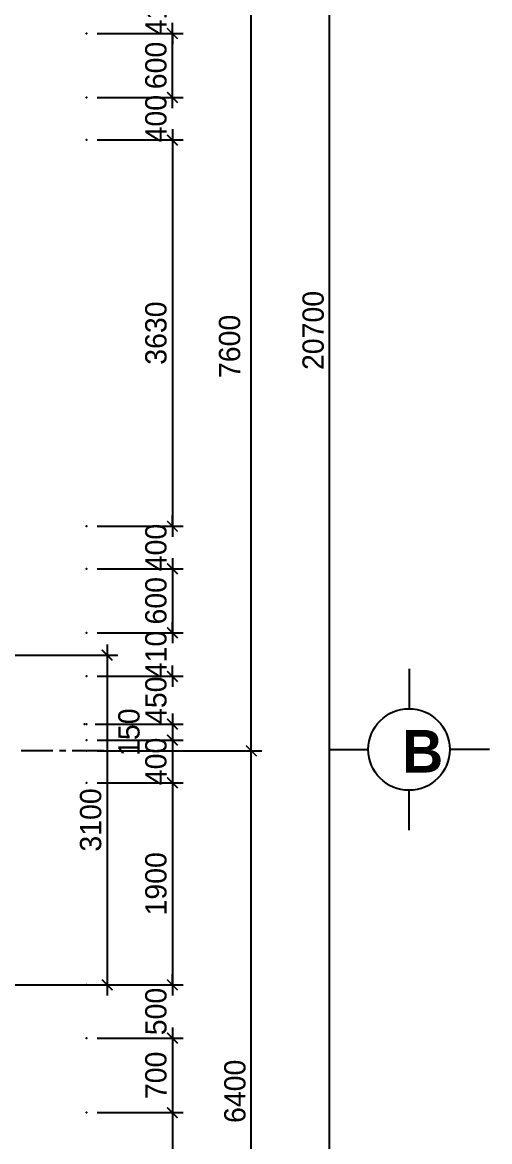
# Model space of a CAD drawing. Header units: inches. Extents: x -844707 to -690155, y -211546 to -175871.
# Drawn here: x -733794 to -729405, y -198686 to -188168 of the extents above; entities that cross this region are included whole.
import ezdxf

# ---------------------------------------------------------------- set-up
doc = ezdxf.new("R2010")
doc.units = ezdxf.units.IN
doc.header["$LTSCALE"] = 48
doc.header["$MEASUREMENT"] = 0
doc.linetypes.add('CENTER', pattern=[2, 1.25, -0.25, 0.25, -0.25])
doc.layers.add('DWGSHARE.com-DefPoints-DWGSHARE.com', color=7, linetype='Continuous', plot=False)
for name, color, linetype in [('DWGSHARE.com-DIM-DWGSHARE.com', 251, 'Continuous'), ('DWGSHARE.com-text-DWGSHARE.com', 3, 'Continuous'), ('DWGSHARE.com-truc-DWGSHARE.com', 250, 'CENTER')]:
    doc.layers.add(name, color=color, linetype=linetype)
doc.styles.add('AVO-B', font='')
doc.styles.add('VNI-AVO', font='')
doc.styles.get('AVO-B').set_extended_font_data('VNI-Avo', bold=True)
doc.styles.get('VNI-AVO').set_extended_font_data('VNI-Avo')
doc.dimstyles.new('tl1-100', dxfattribs={"dimtxt": 200, "dimasz": 100, "dimexe": 100, "dimexo": 100, "dimgap": 50, "dimtad": 1, "dimdec": 0, "dimzin": 0, "dimdsep": 46, "dimtxsty": 'VNI-AVO', "dimblk": 'ARCHTICK', "dimcen": 1, "dimdle": 100, "dimclrd": 256, "dimclre": 256, "dimclrt": 2, "dimadec": 0, "dimazin": 0, "dimtfac": 1, "dimtdec": 0, "dimtix": 1, "dimtofl": 0, "dimtmove": 2, "dimatfit": 3, "dimldrblk": 'ARCHTICK', "dimfxl": 1, "dimtolj": 2, "dimtzin": 0, "dimarcsym": 0})

# ---------------------------------------------------------------- blocks, each defined once
blk = doc.blocks.new('_ArchTick')
at = {"color": 0, "linetype": 'ByBlock', "const_width": 0.15}
blk.add_lwpolyline([(-0.5, -0.5), (0.5, 0.5)], dxfattribs=at)
blk = doc.blocks.new('*D177')
at = {"layer": 'DWGSHARE.com-DefPoints-DWGSHARE.com', "color": 0, "transparency": 16777216}
for p in [(-733191, -195013), (-731644, -195013), (-733191, -201413)]:
    blk.add_point(p, dxfattribs=at)
at = {"layer": 'DWGSHARE.com-DIM-DWGSHARE.com', "lineweight": -2, "transparency": 16777216}
for p, q in [((-731644, -201513), (-731644, -194913)), ((-733091, -195013), (-731544, -195013)), ((-733091, -201413), (-731544, -201413))]:
    blk.add_line(p, q, dxfattribs=at)
at = {"layer": 'DWGSHARE.com-DIM-DWGSHARE.com', "lineweight": -2, "transparency": 16777216, "xscale": 100, "yscale": 100, "zscale": 100}
for p, rotation in [((-731644, -195013), 90), ((-731644, -201413), 270)]:
    blk.add_blockref('_ArchTick', p, dxfattribs=dict(at, rotation=rotation))
at = {"layer": 'DWGSHARE.com-DIM-DWGSHARE.com', "color": 2, "transparency": 16777216, "insert": (-731797, -198213), "char_height": 200, "attachment_point": 5, "rotation": 90, "style": 'VNI-AVO'}
blk.add_mtext('\\A2;6400', dxfattribs=at)
blk = doc.blocks.new('*D178')
at = {"layer": 'DWGSHARE.com-DefPoints-DWGSHARE.com', "color": 0, "transparency": 16777216}
for p in [(-733191, -187413), (-731644, -187413), (-733191, -195013)]:
    blk.add_point(p, dxfattribs=at)
at = {"layer": 'DWGSHARE.com-DIM-DWGSHARE.com', "lineweight": -2, "transparency": 16777216}
for p, q in [((-731644, -195113), (-731644, -187313)), ((-733091, -187413), (-731544, -187413)), ((-733091, -195013), (-731544, -195013))]:
    blk.add_line(p, q, dxfattribs=at)
at = {"layer": 'DWGSHARE.com-DIM-DWGSHARE.com', "lineweight": -2, "transparency": 16777216, "xscale": 100, "yscale": 100, "zscale": 100}
for p, rotation in [((-731644, -187413), 90), ((-731644, -195013), 270)]:
    blk.add_blockref('_ArchTick', p, dxfattribs=dict(at, rotation=rotation))
at = {"layer": 'DWGSHARE.com-DIM-DWGSHARE.com', "color": 2, "transparency": 16777216, "insert": (-731847, -191213), "char_height": 200, "attachment_point": 5, "rotation": 90, "style": 'VNI-AVO'}
blk.add_mtext('\\A2;7600', dxfattribs=at)
blk = doc.blocks.new('*D180')
at = {"layer": 'DWGSHARE.com-DefPoints-DWGSHARE.com', "color": 0, "transparency": 16777216}
for p in [(-733191, -180713), (-730909, -180713), (-733191, -201413)]:
    blk.add_point(p, dxfattribs=at)
at = {"layer": 'DWGSHARE.com-DIM-DWGSHARE.com', "lineweight": -2, "transparency": 16777216}
for p, q in [((-730909, -201513), (-730909, -180613)), ((-733091, -180713), (-730809, -180713)), ((-733091, -201413), (-730809, -201413))]:
    blk.add_line(p, q, dxfattribs=at)
at = {"layer": 'DWGSHARE.com-DIM-DWGSHARE.com', "lineweight": -2, "transparency": 16777216, "xscale": 100, "yscale": 100, "zscale": 100}
for p, rotation in [((-730909, -180713), 90), ((-730909, -201413), 270)]:
    blk.add_blockref('_ArchTick', p, dxfattribs=dict(at, rotation=rotation))
at = {"layer": 'DWGSHARE.com-DIM-DWGSHARE.com', "color": 2, "transparency": 16777216, "insert": (-731062, -191063), "char_height": 200, "attachment_point": 5, "rotation": 90, "style": 'VNI-AVO'}
blk.add_mtext('\\A2;20700', dxfattribs=at)
blk = doc.blocks.new('*D184')
at = {"layer": 'DWGSHARE.com-DefPoints-DWGSHARE.com', "color": 0, "transparency": 16777216}
for p in [(-733191, -189273), (-733191, -192903), (-732385, -192903)]:
    blk.add_point(p, dxfattribs=at)
at = {"layer": 'DWGSHARE.com-DIM-DWGSHARE.com', "lineweight": -2, "transparency": 16777216}
for p, q in [((-732385, -189173), (-732385, -193003)), ((-733091, -189273), (-732285, -189273)), ((-733091, -192903), (-732285, -192903))]:
    blk.add_line(p, q, dxfattribs=at)
at = {"layer": 'DWGSHARE.com-DIM-DWGSHARE.com', "lineweight": -2, "transparency": 16777216, "xscale": 100, "yscale": 100, "zscale": 100}
for p, rotation in [((-732385, -189273), 90), ((-732385, -192903), 270)]:
    blk.add_blockref('_ArchTick', p, dxfattribs=dict(at, rotation=rotation))
at = {"layer": 'DWGSHARE.com-DIM-DWGSHARE.com', "color": 2, "transparency": 16777216, "insert": (-732539, -191088), "char_height": 200, "attachment_point": 5, "rotation": 90, "style": 'VNI-AVO'}
blk.add_mtext('\\A2;3630', dxfattribs=at)
blk = doc.blocks.new('*D185')
at = {"layer": 'DWGSHARE.com-DefPoints-DWGSHARE.com', "color": 0, "transparency": 16777216}
for p in [(-733191, -195313), (-733191, -197213), (-732385, -197213)]:
    blk.add_point(p, dxfattribs=at)
at = {"layer": 'DWGSHARE.com-DIM-DWGSHARE.com', "lineweight": -2, "transparency": 16777216}
for p, q in [((-732385, -195213), (-732385, -197313)), ((-733091, -195313), (-732285, -195313)), ((-733091, -197213), (-732285, -197213))]:
    blk.add_line(p, q, dxfattribs=at)
at = {"layer": 'DWGSHARE.com-DIM-DWGSHARE.com', "lineweight": -2, "transparency": 16777216, "xscale": 100, "yscale": 100, "zscale": 100}
for p, rotation in [((-732385, -195313), 90), ((-732385, -197213), 270)]:
    blk.add_blockref('_ArchTick', p, dxfattribs=dict(at, rotation=rotation))
at = {"layer": 'DWGSHARE.com-DIM-DWGSHARE.com', "color": 2, "transparency": 16777216, "insert": (-732539, -196263), "char_height": 200, "attachment_point": 5, "rotation": 90, "style": 'VNI-AVO'}
blk.add_mtext('\\A2;1900', dxfattribs=at)
blk = doc.blocks.new('*D186')
at = {"layer": 'DWGSHARE.com-DefPoints-DWGSHARE.com', "color": 0, "transparency": 16777216}
for p in [(-733191, -197213), (-733191, -197713), (-732385, -197713)]:
    blk.add_point(p, dxfattribs=at)
at = {"layer": 'DWGSHARE.com-DIM-DWGSHARE.com', "lineweight": -2, "transparency": 16777216}
for p, q in [((-732385, -197213), (-732385, -197113)), ((-733091, -197213), (-732285, -197213)), ((-733091, -197713), (-732285, -197713)), ((-732385, -197713), (-732385, -197813))]:
    blk.add_line(p, q, dxfattribs=at)
at = {"layer": 'DWGSHARE.com-DIM-DWGSHARE.com', "lineweight": -2, "transparency": 16777216, "xscale": 100, "yscale": 100, "zscale": 100}
for p, rotation in [((-732385, -197213), 270), ((-732385, -197713), 90)]:
    blk.add_blockref('_ArchTick', p, dxfattribs=dict(at, rotation=rotation))
at = {"layer": 'DWGSHARE.com-DIM-DWGSHARE.com', "color": 2, "transparency": 16777216, "insert": (-732539, -197463), "char_height": 200, "attachment_point": 5, "rotation": 90, "style": 'VNI-AVO'}
blk.add_mtext('\\A2;500', dxfattribs=at)
blk = doc.blocks.new('*D187')
at = {"layer": 'DWGSHARE.com-DefPoints-DWGSHARE.com', "color": 0, "transparency": 16777216}
for p in [(-733191, -188873), (-732385, -188873), (-733191, -189273)]:
    blk.add_point(p, dxfattribs=at)
at = {"layer": 'DWGSHARE.com-DIM-DWGSHARE.com', "lineweight": -2, "transparency": 16777216}
for p, q in [((-732385, -188873), (-732385, -188773)), ((-733091, -188873), (-732285, -188873)), ((-733091, -189273), (-732285, -189273)), ((-732385, -189273), (-732385, -189373))]:
    blk.add_line(p, q, dxfattribs=at)
at = {"layer": 'DWGSHARE.com-DIM-DWGSHARE.com', "lineweight": -2, "transparency": 16777216, "xscale": 100, "yscale": 100, "zscale": 100}
for p, rotation in [((-732385, -188873), 270), ((-732385, -189273), 90)]:
    blk.add_blockref('_ArchTick', p, dxfattribs=dict(at, rotation=rotation))
at = {"layer": 'DWGSHARE.com-DIM-DWGSHARE.com', "color": 2, "transparency": 16777216, "insert": (-732539, -189073), "char_height": 200, "attachment_point": 5, "rotation": 90, "style": 'VNI-AVO'}
blk.add_mtext('\\A2;400', dxfattribs=at)
blk = doc.blocks.new('*D188')
at = {"layer": 'DWGSHARE.com-DefPoints-DWGSHARE.com', "color": 0, "transparency": 16777216}
for p in [(-733191, -188273), (-732385, -188273), (-733191, -188873)]:
    blk.add_point(p, dxfattribs=at)
at = {"layer": 'DWGSHARE.com-DIM-DWGSHARE.com', "lineweight": -2, "transparency": 16777216}
for p, q in [((-732385, -188973), (-732385, -188173)), ((-733091, -188273), (-732285, -188273)), ((-733091, -188873), (-732285, -188873))]:
    blk.add_line(p, q, dxfattribs=at)
at = {"layer": 'DWGSHARE.com-DIM-DWGSHARE.com', "lineweight": -2, "transparency": 16777216, "xscale": 100, "yscale": 100, "zscale": 100}
for p, rotation in [((-732385, -188273), 90), ((-732385, -188873), 270)]:
    blk.add_blockref('_ArchTick', p, dxfattribs=dict(at, rotation=rotation))
at = {"layer": 'DWGSHARE.com-DIM-DWGSHARE.com', "color": 2, "transparency": 16777216, "insert": (-732539, -188573), "char_height": 200, "attachment_point": 5, "rotation": 90, "style": 'VNI-AVO'}
blk.add_mtext('\\A2;600', dxfattribs=at)
blk = doc.blocks.new('*D189')
at = {"layer": 'DWGSHARE.com-DefPoints-DWGSHARE.com', "color": 0, "transparency": 16777216}
for p in [(-733191, -187863), (-732385, -187863), (-733191, -188273)]:
    blk.add_point(p, dxfattribs=at)
at = {"layer": 'DWGSHARE.com-DIM-DWGSHARE.com', "lineweight": -2, "transparency": 16777216}
for p, q in [((-732385, -187863), (-732385, -187763)), ((-733091, -187863), (-732285, -187863)), ((-733091, -188273), (-732285, -188273)), ((-732385, -188273), (-732385, -188373))]:
    blk.add_line(p, q, dxfattribs=at)
at = {"layer": 'DWGSHARE.com-DIM-DWGSHARE.com', "lineweight": -2, "transparency": 16777216, "xscale": 100, "yscale": 100, "zscale": 100}
for p, rotation in [((-732385, -187863), 270), ((-732385, -188273), 90)]:
    blk.add_blockref('_ArchTick', p, dxfattribs=dict(at, rotation=rotation))
at = {"layer": 'DWGSHARE.com-DIM-DWGSHARE.com', "color": 2, "transparency": 16777216, "insert": (-732539, -188068), "char_height": 200, "attachment_point": 5, "rotation": 90, "style": 'VNI-AVO'}
blk.add_mtext('\\A2;410', dxfattribs=at)
blk = doc.blocks.new('*D193')
at = {"layer": 'DWGSHARE.com-DefPoints-DWGSHARE.com', "color": 0, "transparency": 16777216}
for p in [(-733191, -192903), (-733191, -193303), (-732385, -193303)]:
    blk.add_point(p, dxfattribs=at)
at = {"layer": 'DWGSHARE.com-DIM-DWGSHARE.com', "lineweight": -2, "transparency": 16777216}
for p, q in [((-732385, -192903), (-732385, -192803)), ((-733091, -192903), (-732285, -192903)), ((-733091, -193303), (-732285, -193303)), ((-732385, -193303), (-732385, -193403))]:
    blk.add_line(p, q, dxfattribs=at)
at = {"layer": 'DWGSHARE.com-DIM-DWGSHARE.com', "lineweight": -2, "transparency": 16777216, "xscale": 100, "yscale": 100, "zscale": 100}
for p, rotation in [((-732385, -192903), 270), ((-732385, -193303), 90)]:
    blk.add_blockref('_ArchTick', p, dxfattribs=dict(at, rotation=rotation))
at = {"layer": 'DWGSHARE.com-DIM-DWGSHARE.com', "color": 2, "transparency": 16777216, "insert": (-732539, -193103), "char_height": 200, "attachment_point": 5, "rotation": 90, "style": 'VNI-AVO'}
blk.add_mtext('\\A2;400', dxfattribs=at)
blk = doc.blocks.new('*D194')
at = {"layer": 'DWGSHARE.com-DefPoints-DWGSHARE.com', "color": 0, "transparency": 16777216}
for p in [(-733191, -193303), (-733191, -193903), (-732385, -193903)]:
    blk.add_point(p, dxfattribs=at)
at = {"layer": 'DWGSHARE.com-DIM-DWGSHARE.com', "lineweight": -2, "transparency": 16777216}
for p, q in [((-732385, -193203), (-732385, -194003)), ((-733091, -193303), (-732285, -193303)), ((-733091, -193903), (-732285, -193903))]:
    blk.add_line(p, q, dxfattribs=at)
at = {"layer": 'DWGSHARE.com-DIM-DWGSHARE.com', "lineweight": -2, "transparency": 16777216, "xscale": 100, "yscale": 100, "zscale": 100}
for p, rotation in [((-732385, -193303), 90), ((-732385, -193903), 270)]:
    blk.add_blockref('_ArchTick', p, dxfattribs=dict(at, rotation=rotation))
at = {"layer": 'DWGSHARE.com-DIM-DWGSHARE.com', "color": 2, "transparency": 16777216, "insert": (-732539, -193603), "char_height": 200, "attachment_point": 5, "rotation": 90, "style": 'VNI-AVO'}
blk.add_mtext('\\A2;600', dxfattribs=at)
blk = doc.blocks.new('*D195')
at = {"layer": 'DWGSHARE.com-DefPoints-DWGSHARE.com', "color": 0, "transparency": 16777216}
for p in [(-733191, -193903), (-733191, -194313), (-732385, -194313)]:
    blk.add_point(p, dxfattribs=at)
at = {"layer": 'DWGSHARE.com-DIM-DWGSHARE.com', "lineweight": -2, "transparency": 16777216}
for p, q in [((-732385, -193903), (-732385, -193803)), ((-733091, -193903), (-732285, -193903)), ((-733091, -194313), (-732285, -194313)), ((-732385, -194313), (-732385, -194413))]:
    blk.add_line(p, q, dxfattribs=at)
at = {"layer": 'DWGSHARE.com-DIM-DWGSHARE.com', "lineweight": -2, "transparency": 16777216, "xscale": 100, "yscale": 100, "zscale": 100}
for p, rotation in [((-732385, -193903), 270), ((-732385, -194313), 90)]:
    blk.add_blockref('_ArchTick', p, dxfattribs=dict(at, rotation=rotation))
at = {"layer": 'DWGSHARE.com-DIM-DWGSHARE.com', "color": 2, "transparency": 16777216, "insert": (-732539, -194108), "char_height": 200, "attachment_point": 5, "rotation": 90, "style": 'VNI-AVO'}
blk.add_mtext('\\A2;410', dxfattribs=at)
blk = doc.blocks.new('*D196')
at = {"layer": 'DWGSHARE.com-DefPoints-DWGSHARE.com', "color": 0, "transparency": 16777216}
for p in [(-733191, -194313), (-733210, -194763), (-732385, -194763)]:
    blk.add_point(p, dxfattribs=at)
at = {"layer": 'DWGSHARE.com-DIM-DWGSHARE.com', "lineweight": -2, "transparency": 16777216}
for p, q in [((-732385, -194313), (-732385, -194213)), ((-733091, -194313), (-732285, -194313)), ((-733110, -194763), (-732285, -194763)), ((-732385, -194763), (-732385, -194863))]:
    blk.add_line(p, q, dxfattribs=at)
at = {"layer": 'DWGSHARE.com-DIM-DWGSHARE.com', "lineweight": -2, "transparency": 16777216, "xscale": 100, "yscale": 100, "zscale": 100}
for p, rotation in [((-732385, -194313), 270), ((-732385, -194763), 90)]:
    blk.add_blockref('_ArchTick', p, dxfattribs=dict(at, rotation=rotation))
at = {"layer": 'DWGSHARE.com-DIM-DWGSHARE.com', "color": 2, "transparency": 16777216, "insert": (-732539, -194538), "char_height": 200, "attachment_point": 5, "rotation": 90, "style": 'VNI-AVO'}
blk.add_mtext('\\A2;450', dxfattribs=at)
blk = doc.blocks.new('*D197')
at = {"layer": 'DWGSHARE.com-DefPoints-DWGSHARE.com', "color": 0, "transparency": 16777216}
for p in [(-733191, -194763), (-733191, -194913), (-732385, -194913)]:
    blk.add_point(p, dxfattribs=at)
at = {"layer": 'DWGSHARE.com-DIM-DWGSHARE.com', "lineweight": -2, "transparency": 16777216}
for p, q in [((-732385, -194663), (-732385, -195013)), ((-733091, -194763), (-732285, -194763)), ((-733091, -194913), (-732285, -194913))]:
    blk.add_line(p, q, dxfattribs=at)
at = {"layer": 'DWGSHARE.com-DIM-DWGSHARE.com', "lineweight": -2, "transparency": 16777216, "xscale": 100, "yscale": 100, "zscale": 100}
for p, rotation in [((-732385, -194763), 90), ((-732385, -194913), 270)]:
    blk.add_blockref('_ArchTick', p, dxfattribs=dict(at, rotation=rotation))
at = {"layer": 'DWGSHARE.com-DIM-DWGSHARE.com', "color": 2, "transparency": 16777216, "insert": (-732792, -194838), "char_height": 200, "attachment_point": 5, "rotation": 90, "style": 'VNI-AVO'}
blk.add_mtext('\\A2;150', dxfattribs=at)
blk = doc.blocks.new('*D198')
at = {"layer": 'DWGSHARE.com-DefPoints-DWGSHARE.com', "color": 0, "transparency": 16777216}
for p in [(-733191, -194913), (-733191, -195313), (-732385, -195313)]:
    blk.add_point(p, dxfattribs=at)
at = {"layer": 'DWGSHARE.com-DIM-DWGSHARE.com', "lineweight": -2, "transparency": 16777216}
for p, q in [((-732385, -194813), (-732385, -195413)), ((-733091, -194913), (-732285, -194913)), ((-733091, -195313), (-732285, -195313))]:
    blk.add_line(p, q, dxfattribs=at)
at = {"layer": 'DWGSHARE.com-DIM-DWGSHARE.com', "lineweight": -2, "transparency": 16777216, "xscale": 100, "yscale": 100, "zscale": 100}
for p, rotation in [((-732385, -194913), 90), ((-732385, -195313), 270)]:
    blk.add_blockref('_ArchTick', p, dxfattribs=dict(at, rotation=rotation))
at = {"layer": 'DWGSHARE.com-DIM-DWGSHARE.com', "color": 2, "transparency": 16777216, "insert": (-732539, -195113), "char_height": 200, "attachment_point": 5, "rotation": 90, "style": 'VNI-AVO'}
blk.add_mtext('\\A2;400', dxfattribs=at)
blk = doc.blocks.new('*D203')
at = {"layer": 'DWGSHARE.com-DefPoints-DWGSHARE.com', "color": 0, "transparency": 16777216}
for p in [(-733191, -197713), (-733191, -198413), (-732385, -198413)]:
    blk.add_point(p, dxfattribs=at)
at = {"layer": 'DWGSHARE.com-DIM-DWGSHARE.com', "lineweight": -2, "transparency": 16777216}
for p, q in [((-732385, -197613), (-732385, -198513)), ((-733091, -197713), (-732285, -197713)), ((-733091, -198413), (-732285, -198413))]:
    blk.add_line(p, q, dxfattribs=at)
at = {"layer": 'DWGSHARE.com-DIM-DWGSHARE.com', "lineweight": -2, "transparency": 16777216, "xscale": 100, "yscale": 100, "zscale": 100}
for p, rotation in [((-732385, -197713), 90), ((-732385, -198413), 270)]:
    blk.add_blockref('_ArchTick', p, dxfattribs=dict(at, rotation=rotation))
at = {"layer": 'DWGSHARE.com-DIM-DWGSHARE.com', "color": 2, "transparency": 16777216, "insert": (-732539, -198063), "char_height": 200, "attachment_point": 5, "rotation": 90, "style": 'VNI-AVO'}
blk.add_mtext('\\A2;700', dxfattribs=at)
blk = doc.blocks.new('*D204')
at = {"layer": 'DWGSHARE.com-DefPoints-DWGSHARE.com', "color": 0, "transparency": 16777216}
for p in [(-733191, -198413), (-733191, -199713), (-732385, -199713)]:
    blk.add_point(p, dxfattribs=at)
at = {"layer": 'DWGSHARE.com-DIM-DWGSHARE.com', "lineweight": -2, "transparency": 16777216}
for p, q in [((-732385, -198313), (-732385, -199813)), ((-733091, -198413), (-732285, -198413)), ((-733091, -199713), (-732285, -199713))]:
    blk.add_line(p, q, dxfattribs=at)
at = {"layer": 'DWGSHARE.com-DIM-DWGSHARE.com', "lineweight": -2, "transparency": 16777216, "xscale": 100, "yscale": 100, "zscale": 100}
for p, rotation in [((-732385, -198413), 90), ((-732385, -199713), 270)]:
    blk.add_blockref('_ArchTick', p, dxfattribs=dict(at, rotation=rotation))
at = {"layer": 'DWGSHARE.com-DIM-DWGSHARE.com', "color": 2, "transparency": 16777216, "insert": (-732539, -199063), "char_height": 200, "attachment_point": 5, "rotation": 90, "style": 'VNI-AVO'}
blk.add_mtext('\\A2;1300', dxfattribs=at)
blk = doc.blocks.new('*D818')
at = {"layer": 'DWGSHARE.com-DefPoints-DWGSHARE.com', "color": 0, "transparency": 16777216}
for p in [(-734157, -194113), (-734326, -197213), (-732998, -197213)]:
    blk.add_point(p, dxfattribs=at)
at = {"layer": 'DWGSHARE.com-DIM-DWGSHARE.com', "lineweight": -2, "transparency": 16777216}
for p, q in [((-732998, -194013), (-732998, -197313)), ((-734057, -194113), (-732898, -194113)), ((-734226, -197213), (-732898, -197213))]:
    blk.add_line(p, q, dxfattribs=at)
at = {"layer": 'DWGSHARE.com-DIM-DWGSHARE.com', "lineweight": -2, "transparency": 16777216, "xscale": 100, "yscale": 100, "zscale": 100}
for p, rotation in [((-732998, -194113), 90), ((-732998, -197213), 270)]:
    blk.add_blockref('_ArchTick', p, dxfattribs=dict(at, rotation=rotation))
at = {"layer": 'DWGSHARE.com-DIM-DWGSHARE.com', "color": 2, "transparency": 16777216, "insert": (-733152, -195663), "char_height": 200, "attachment_point": 5, "rotation": 90, "style": 'VNI-AVO'}
blk.add_mtext('\\A2;3100', dxfattribs=at)

msp = doc.modelspace()

# ---------------------------------------------------------------- linework, layer by layer
at = {"layer": 'DWGSHARE.com-DIM-DWGSHARE.com'}
for p, q in [((-730162.3, -194243.8), (-730162.3, -194617.8)), ((-730919.3, -195000.8), (-730545.3, -195000.8)), ((-729405.3, -195000.8), (-729779.3, -195000.8)), ((-730162.3, -195757.8), (-730162.3, -195383.8))]:
    msp.add_line(p, q, dxfattribs=at)
msp.add_circle((-730162.3, -195000.8), 383, dxfattribs=at)
at = {"layer": 'DWGSHARE.com-truc-DWGSHARE.com', "ltscale": 5}
msp.add_line((-733027.1, -195013.1), (-759552, -195013.1), dxfattribs=at)

# ---------------------------------------------------------------- texts
at = {"layer": 'DWGSHARE.com-text-DWGSHARE.com', "color": 3, "style": 'AVO-B'}
msp.add_text('B', height=400, dxfattribs=at).set_placement((-730227.2, -195217.6))

# ---------------------------------------------------------------- dimensions: what is measured, and where the dimension line sits
at = {"layer": 'DWGSHARE.com-DIM-DWGSHARE.com'}
for base, p1, p2, angle, picture, middle in [((-730908.7, -180713.1), (-733190.6, -201413.1), (-733190.6, -180713.1), 270, '*D180', (-731062.2, -191063.1)), ((-732998.5, -197213.1), (-734157.4, -194113.1), (-734326.2, -197213.1), 90, '*D818', (-733152, -195663.1)), ((-731643.7, -195013.1), (-733190.6, -201413.1), (-733190.6, -195013.1), 270, '*D177', (-731797.2, -198213.1)), ((-732385.5, -197213.1), (-733190.6, -195313.1), (-733190.6, -197213.1), 90, '*D185', (-732539, -196263.1)), ((-732385.5, -197713.1), (-733190.6, -197213.1), (-733190.6, -197713.1), 90, '*D186', (-732539, -197463.1)), ((-732385.5, -198413.1), (-733190.6, -197713.1), (-733190.6, -198413.1), 90, '*D203', (-732539, -198063.1)), ((-732385.5, -199713.1), (-733190.6, -198413.1), (-733190.6, -199713.1), 90, '*D204', (-732539, -199063.1))]:
    dim = msp.add_linear_dim(base=base, p1=p1, p2=p2, angle=angle, dimstyle='tl1-100', dxfattribs=at)
    dim.commit()
    dim.dimension.update_dxf_attribs({"geometry": picture, "text_midpoint": middle})
for base, p1, p2, angle, override, picture, middle in [((-731643.7, -187413.1), (-733190.6, -195013.1), (-733190.6, -187413.1), 270, {"dimgap": 100, "dimtih": 0, "dimtoh": 0, "dimtol": 0, "dimlim": 0, "dimtix": 1, "dimtmove": 1}, '*D178', (-731847.2, -191213.1)), ((-732385.5, -187863.1), (-733190.6, -188273.1), (-733190.6, -187863.1), 270, {"dimtmove": 1}, '*D189', (-732539, -188068.1)), ((-732385.5, -188273.1), (-733190.6, -188873.1), (-733190.6, -188273.1), 270, {"dimtmove": 1}, '*D188', (-732539, -188573.1)), ((-732385.5, -188873.1), (-733190.6, -189273.1), (-733190.6, -188873.1), 270, {"dimtmove": 1}, '*D187', (-732539, -189073.1)), ((-732385.5, -192903.1), (-733190.6, -189273.1), (-733190.6, -192903.1), 90, {"dimtmove": 1}, '*D184', (-732539, -191088.1)), ((-732385.5, -193303.1), (-733190.6, -192903.1), (-733190.6, -193303.1), 90, {"dimtmove": 1}, '*D193', (-732539, -193103.1)), ((-732385.5, -193903.1), (-733190.6, -193303.1), (-733190.6, -193903.1), 90, {"dimtmove": 1}, '*D194', (-732539, -193603.1)), ((-732385.5, -194313.1), (-733190.6, -193903.1), (-733190.6, -194313.1), 90, {"dimtmove": 1}, '*D195', (-732539, -194108.1)), ((-732385.5, -194763.1), (-733190.6, -194313.1), (-733209.5, -194763.1), 90, {"dimtmove": 1}, '*D196', (-732539, -194538.1))]:
    dim = msp.add_linear_dim(base=base, p1=p1, p2=p2, angle=angle, dimstyle='tl1-100', override=override, dxfattribs=at)
    dim.commit()
    dim.dimension.update_dxf_attribs({"geometry": picture, "text_midpoint": middle})
for base, p1, p2, picture, middle in [((-732385.5, -194913.1), (-733190.6, -194763.1), (-733190.6, -194913.1), '*D197', (-732638.1, -194838.1)), ((-732385.5, -195313.1), (-733190.6, -194913.1), (-733190.6, -195313.1), '*D198', (-732385.5, -195113.1))]:
    dim = msp.add_linear_dim(base=base, p1=p1, p2=p2, angle=90, dimstyle='tl1-100', override={"dimtmove": 1}, dxfattribs=at)
    dim.commit()
    dim.dimension.update_dxf_attribs({"geometry": picture, "text_midpoint": middle, "dimtype": 160})

doc.saveas('drawing.dxf')
